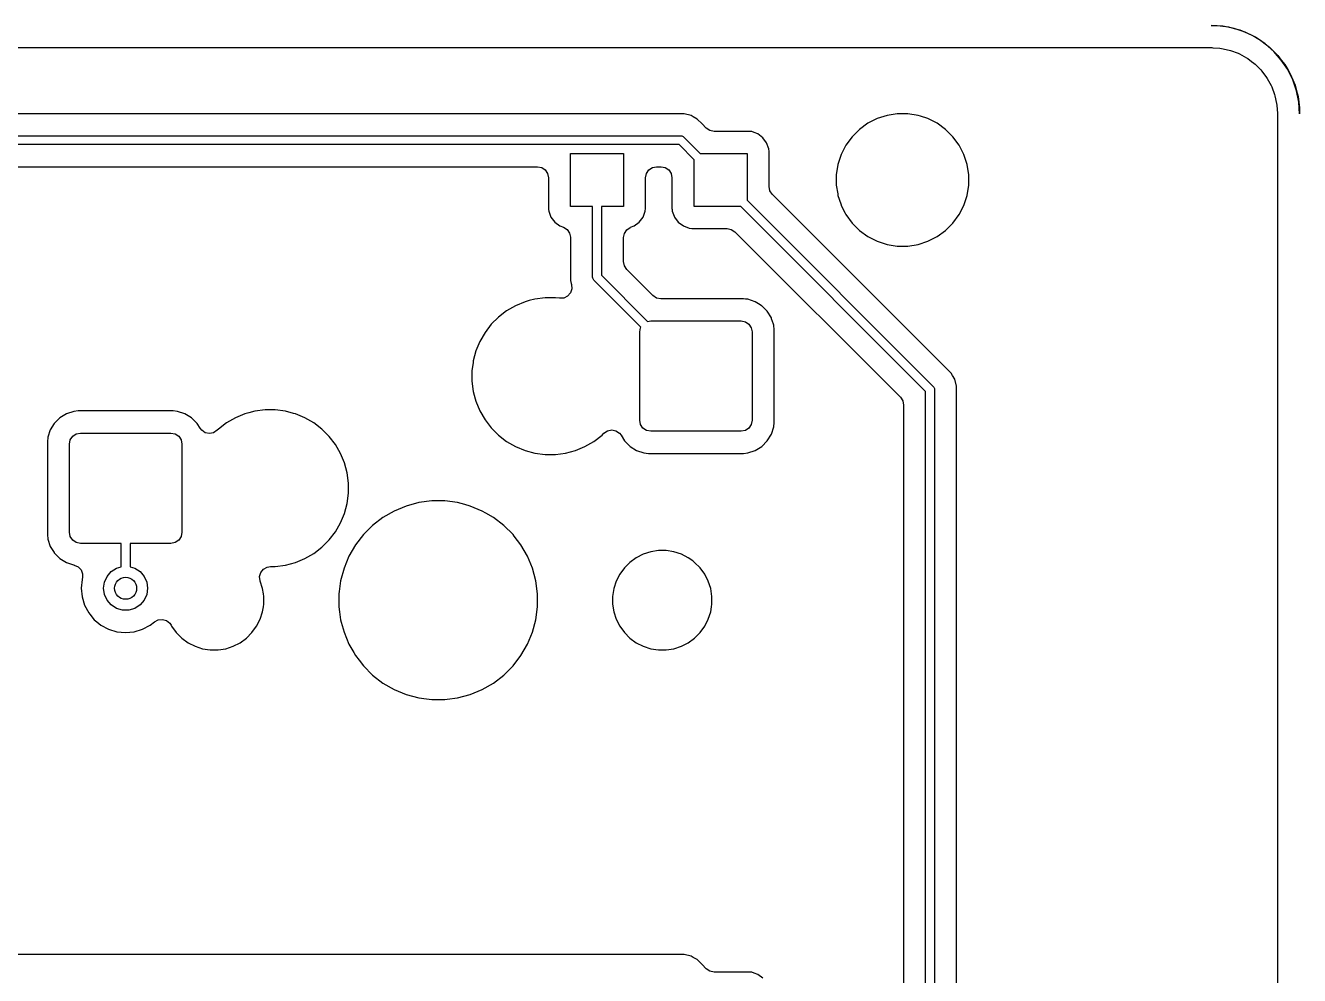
# Model space of a CAD drawing. Extents: x 17 to 170, y -181 to -32.
# Drawn here: x 116.12 to 145, y -61.83 to -40.3 of the extents above; entities that cross this region are included whole.
import ezdxf

# ---------------------------------------------------------------- set-up
doc = ezdxf.new("R2010")
doc.units = 0
doc.layers.add('BLACK', color=7, linetype='CONTINUOUS')

msp = doc.modelspace()

# ---------------------------------------------------------------- linework, layer by layer
at = {"layer": 'BLACK', "linetype": 'CONTINUOUS'}
for p, q in [((143.261045, -40.317109), (143, -40.3)), ((143, -40.3), (143.131087, -40.3)), ((143.131087, -40.3), (143.261045, -40.317109)), ((143.261058, -40.317111), (143.261045, -40.317109)), ((143.261045, -40.317109), (143.261052, -40.31711)), ((143.261052, -40.31711), (143.261058, -40.317111)), ((143.51763, -40.368146), (143.261058, -40.317111)), ((143.261058, -40.317111), (143.391018, -40.334221)), ((143.391018, -40.334221), (143.51763, -40.368146)), ((143.517644, -40.36815), (143.51763, -40.368146)), ((143.51763, -40.368146), (143.517638, -40.368148)), ((143.517638, -40.368148), (143.517644, -40.36815)), ((143.517644, -40.36815), (143.644258, -40.402076)), ((143.765364, -40.45224), (143.517644, -40.36815)), ((143.644258, -40.402076), (143.765364, -40.45224)), ((143.76537, -40.452242), (143.886475, -40.502406)), ((143.99999, -40.567944), (143.76537, -40.452242)), ((143.886475, -40.502406), (143.99999, -40.567944)), ((144.000008, -40.567954), (143.99999, -40.567944)), ((143.99999, -40.567944), (144, -40.567949)), ((144, -40.567949), (144.000008, -40.567954)), ((144.217514, -40.713287), (144.000008, -40.567954)), ((144.000008, -40.567954), (144.113524, -40.633493)), ((144.113524, -40.633493), (144.217514, -40.713287)), ((144.217531, -40.7133), (144.217514, -40.713287)), ((144.217514, -40.713287), (144.217523, -40.713293)), ((144.217523, -40.713293), (144.217531, -40.7133)), ((144.414205, -40.885778), (144.217531, -40.7133)), ((144.217531, -40.7133), (144.321521, -40.793094)), ((102.334108, -40.8005), (142.934108, -40.8005)), ((142.934108, -40.8005), (142.9911, -40.8005)), ((142.9911, -40.8005), (143.008863, -40.801134)), ((143.008863, -40.801134), (143.036639, -40.80312)), ((143.036639, -40.80312), (143.195645, -40.814493)), ((143.195645, -40.814493), (143.230793, -40.819546)), ((143.230793, -40.819546), (143.405064, -40.857456)), ((143.405064, -40.857456), (143.439143, -40.867463)), ((143.439143, -40.867463), (143.606228, -40.929783)), ((143.606228, -40.929783), (143.638542, -40.94454)), ((143.638542, -40.94454), (143.795062, -41.030006)), ((144.321521, -40.793094), (144.414205, -40.885778)), ((144.414221, -40.885794), (144.414205, -40.885778)), ((144.414205, -40.885778), (144.414214, -40.885786)), ((144.414214, -40.885786), (144.414221, -40.885794)), ((144.586699, -41.082468), (144.414221, -40.885794)), ((144.414221, -40.885794), (144.506906, -40.978479)), ((144.506906, -40.978479), (144.586699, -41.082468)), ((143.795062, -41.030006), (143.824947, -41.049212)), ((143.824947, -41.049212), (143.911776, -41.114212)), ((143.911776, -41.114212), (143.967703, -41.156078)), ((143.967703, -41.156078), (143.994553, -41.179343)), ((143.994553, -41.179343), (144.120656, -41.305446)), ((144.586712, -41.082485), (144.586699, -41.082468)), ((144.586699, -41.082468), (144.586707, -41.082477)), ((144.586707, -41.082477), (144.586712, -41.082485)), ((144.732045, -41.299991), (144.586712, -41.082485)), ((144.586712, -41.082485), (144.666507, -41.186476)), ((144.666507, -41.186476), (144.732045, -41.299991)), ((144.732055, -41.300009), (144.732045, -41.299991)), ((144.732045, -41.299991), (144.732051, -41.3)), ((144.732051, -41.3), (144.732055, -41.300009)), ((144.732055, -41.300009), (144.797594, -41.413525)), ((144.847757, -41.53463), (144.732055, -41.300009)), ((144.120656, -41.305446), (144.143921, -41.332296)), ((144.143921, -41.332296), (144.250787, -41.475052)), ((144.250787, -41.475052), (144.269995, -41.50494)), ((144.269995, -41.50494), (144.355459, -41.661457)), ((144.797594, -41.413525), (144.847757, -41.53463)), ((144.847762, -41.534643), (144.897924, -41.655742)), ((144.931849, -41.782355), (144.847762, -41.534643)), ((144.355459, -41.661457), (144.370216, -41.693771)), ((144.370216, -41.693771), (144.432534, -41.86085)), ((144.432534, -41.86085), (144.442544, -41.894939)), ((144.897924, -41.655742), (144.931849, -41.782355)), ((144.931853, -41.782369), (144.931849, -41.782355)), ((144.931849, -41.782355), (144.931852, -41.782362)), ((144.931852, -41.782362), (144.931853, -41.782369)), ((144.931853, -41.782369), (144.965779, -41.908982)), ((144.982888, -42.038941), (144.931853, -41.782369)), ((144.442544, -41.894939), (144.480451, -42.069195)), ((144.480451, -42.069195), (144.485507, -42.10436)), ((144.485507, -42.10436), (144.498866, -42.291135)), ((144.965779, -41.908982), (144.982888, -42.038941)), ((144.982891, -42.038964), (145, -42.168913)), ((145, -42.3), (144.982891, -42.038964)), ((130.880666, -42.2995), (113.645942, -42.2995)), ((130.880682, -42.299499), (130.880666, -42.2995)), ((130.895943, -42.299499), (130.880682, -42.299499)), ((131.054057, -42.299499), (130.895943, -42.299499)), ((131.206781, -42.340421), (131.054057, -42.299499)), ((131.206784, -42.340422), (131.206781, -42.340421)), ((131.256903, -42.369358), (131.206784, -42.340422)), ((131.256906, -42.369361), (131.256903, -42.369358)), ((131.343716, -42.41948), (131.256906, -42.369361)), ((131.45552, -42.531284), (131.343716, -42.41948)), ((135.424012, -42.40943), (135.213562, -42.516659)), ((135.648635, -42.336446), (135.424012, -42.40943)), ((135.881896, -42.299501), (135.648635, -42.336446)), ((135.881905, -42.2995), (135.881896, -42.299501)), ((135.881908, -42.2995), (135.881905, -42.2995)), ((136.118092, -42.2995), (135.881908, -42.2995)), ((136.118094, -42.2995), (136.118092, -42.2995)), ((136.118103, -42.299501), (136.118094, -42.2995)), ((136.351364, -42.336446), (136.118103, -42.299501)), ((136.351366, -42.336446), (136.351364, -42.336446)), ((136.351368, -42.336447), (136.351366, -42.336446)), ((136.405667, -42.35409), (136.351368, -42.336447)), ((136.575987, -42.40943), (136.405667, -42.35409)), ((136.575989, -42.409431), (136.575987, -42.40943)), ((136.575992, -42.409432), (136.575989, -42.409431)), ((136.772747, -42.509683), (136.575992, -42.409432)), ((144.498866, -42.291135), (144.4995, -42.308899)), ((144.4995, -42.308899), (144.4995, -67.434108)), ((145, -42.168913), (145, -42.3)), ((131.455521, -42.531286), (131.45552, -42.531284)), ((131.550805, -42.62657), (131.455521, -42.531286)), ((131.631587, -42.680546), (131.550805, -42.62657)), ((131.726875, -42.6995), (131.631587, -42.680546)), ((132.522873, -42.6995), (131.726875, -42.6995)), ((132.522876, -42.6995), (132.522873, -42.6995)), ((132.582481, -42.705908), (132.522876, -42.6995)), ((132.637117, -42.726286), (132.582481, -42.705908)), ((132.717331, -42.756204), (132.637117, -42.726286)), ((135.022495, -42.655478), (134.855478, -42.822495)), ((135.213562, -42.516659), (135.022495, -42.655478)), ((136.786437, -42.516659), (136.772747, -42.509683)), ((136.977504, -42.655478), (136.786437, -42.516659)), ((136.977506, -42.65548), (136.977504, -42.655478)), ((136.97751, -42.655483), (136.977506, -42.65548)), ((137.144517, -42.82249), (136.97751, -42.655483)), ((113.725, -42.8), (130.975, -42.8)), ((130.933578, -43), (113.766422, -43)), ((131.275, -43.341422), (130.933578, -43)), ((130.975, -42.8), (130.994509, -42.801921)), ((130.994509, -42.801921), (131.030557, -42.816853)), ((131.030557, -42.816853), (131.045711, -42.829289)), ((131.045711, -42.829289), (131.416422, -43.2)), ((132.832546, -42.842454), (132.717331, -42.756204)), ((132.918796, -42.957669), (132.832546, -42.842454)), ((132.969091, -43.092517), (132.918796, -42.957669)), ((134.716659, -43.013562), (134.60943, -43.224012)), ((134.855478, -42.822495), (134.716659, -43.013562)), ((137.144519, -42.822493), (137.144517, -42.82249)), ((137.144521, -42.822495), (137.144519, -42.822493)), ((137.28334, -43.013562), (137.144521, -42.822495)), ((137.283341, -43.013564), (137.28334, -43.013562)), ((137.283343, -43.013567), (137.283341, -43.013564)), ((137.390568, -43.224008), (137.283343, -43.013567)), ((128.475, -44.4), (128.475, -43.2)), ((128.475, -43.2), (129.675, -43.2)), ((129.675, -43.2), (129.675, -44.4)), ((131.416422, -43.2), (132.475, -43.2)), ((132.475, -43.2), (132.475, -44.258578)), ((132.975499, -43.152128), (132.969091, -43.092517)), ((132.975499, -43.152134), (132.975499, -43.152128)), ((132.975499, -43.681912), (132.975499, -43.152134)), ((134.60943, -43.224012), (134.536446, -43.448635)), ((137.463553, -43.448632), (137.390568, -43.224008)), ((114.174499, -43.5005), (127.7255, -43.5005)), ((127.7255, -43.5005), (127.820788, -43.519454)), ((127.820788, -43.519454), (127.90157, -43.57343)), ((127.90157, -43.57343), (127.955546, -43.654212)), ((130.194453, -43.654212), (130.248429, -43.573431)), ((130.248429, -43.573431), (130.32921, -43.519454)), ((130.32921, -43.519454), (130.424499, -43.5005)), ((130.424499, -43.5005), (130.5255, -43.5005)), ((130.5255, -43.5005), (130.620788, -43.519454)), ((130.620788, -43.519454), (130.70157, -43.57343)), ((130.70157, -43.57343), (130.755546, -43.654212)), ((131.275, -44.4), (131.275, -43.341422)), ((134.536446, -43.448635), (134.499501, -43.681896)), ((137.5005, -43.681908), (137.463553, -43.448632)), ((127.955546, -43.654212), (127.9745, -43.7495)), ((127.9745, -43.7495), (127.9745, -44.447865)), ((130.175499, -43.749498), (130.194453, -43.654212)), ((130.1755, -44.447873), (130.175499, -43.749498)), ((130.755546, -43.654212), (130.7745, -43.7495)), ((130.7745, -43.7495), (130.7745, -44.447865)), ((132.975499, -43.948124), (132.975499, -43.681912)), ((134.499501, -43.681896), (134.4995, -43.681912)), ((134.4995, -43.681912), (134.4995, -43.918087)), ((137.5005, -43.918092), (137.5005, -43.681908)), ((132.994453, -44.043412), (132.975499, -43.948124)), ((133.048429, -44.124194), (132.994453, -44.043412)), ((136.993038, -48.068803), (133.048429, -44.124194)), ((134.4995, -43.918087), (134.499501, -43.918103)), ((134.499501, -43.918103), (134.530257, -44.112286)), ((134.530257, -44.112286), (134.536447, -44.151368)), ((134.536447, -44.151368), (134.564058, -44.236346)), ((137.390568, -44.375992), (137.463553, -44.151368)), ((137.463553, -44.151368), (137.5005, -43.918092)), ((127.9745, -44.447865), (127.9745, -44.447868)), ((127.9745, -44.447868), (127.974501, -44.447872)), ((127.974501, -44.447872), (127.976567, -44.467093)), ((127.976567, -44.467093), (127.980908, -44.50748)), ((128.975, -44.4), (128.475, -44.4)), ((128.975, -46.003), (128.975, -44.4)), ((129.675, -44.4), (129.175, -44.4)), ((129.175, -44.4), (129.175, -45.961578)), ((130.169091, -44.507483), (130.1755, -44.447873)), ((130.7745, -44.447865), (130.7745, -44.447868)), ((130.7745, -44.447868), (130.774501, -44.447872)), ((130.774501, -44.447872), (130.776567, -44.467093)), ((130.776567, -44.467093), (130.780908, -44.50748)), ((132.333578, -44.4), (131.275, -44.4)), ((136.524325, -48.590747), (132.333578, -44.4)), ((132.475, -44.258578), (136.695036, -48.478614)), ((134.564058, -44.236346), (134.60659, -44.367247)), ((134.60659, -44.367247), (134.609432, -44.375992)), ((134.609432, -44.375992), (134.699214, -44.552199)), ((137.283343, -44.586433), (137.390568, -44.375992)), ((127.980908, -44.50748), (127.980909, -44.507484)), ((127.980909, -44.507484), (128.023994, -44.623)), ((128.023994, -44.623), (128.031204, -44.642331)), ((128.031204, -44.642331), (128.117454, -44.757546)), ((128.117454, -44.757546), (128.232669, -44.843796)), ((129.917331, -44.843796), (130.032546, -44.757546)), ((130.032546, -44.757546), (130.118796, -44.642331)), ((130.118796, -44.642331), (130.169091, -44.507483)), ((130.780908, -44.50748), (130.780909, -44.507484)), ((130.780909, -44.507484), (130.823994, -44.623)), ((130.823994, -44.623), (130.831204, -44.642331)), ((130.831204, -44.642331), (130.917454, -44.757546)), ((130.917454, -44.757546), (131.032669, -44.843796)), ((134.699214, -44.552199), (134.716659, -44.586437)), ((134.716659, -44.586437), (134.855478, -44.777504)), ((137.144517, -44.77751), (137.283343, -44.586433)), ((128.232669, -44.843796), (128.312517, -44.873577)), ((128.312517, -44.873577), (128.395171, -44.924634)), ((128.395171, -44.924634), (128.451997, -45.003437)), ((128.451997, -45.003437), (128.474341, -45.097987)), ((129.6755, -45.106877), (129.694454, -45.011589)), ((129.694454, -45.011589), (129.74843, -44.930807)), ((129.74843, -44.930807), (129.829212, -44.876831)), ((129.829212, -44.876831), (129.837455, -44.873587)), ((129.837455, -44.873587), (129.917331, -44.843796)), ((131.032669, -44.843796), (131.167517, -44.894091)), ((131.167517, -44.894091), (131.227127, -44.9005)), ((131.227127, -44.9005), (132.023124, -44.900499)), ((132.023124, -44.900499), (132.118412, -44.919453)), ((132.118412, -44.919453), (132.199193, -44.973429)), ((132.199193, -44.973429), (132.199194, -44.973429)), ((132.199194, -44.973429), (135.950895, -48.72513)), ((134.855478, -44.777504), (134.85548, -44.777506)), ((134.85548, -44.777506), (134.855483, -44.77751)), ((134.855483, -44.77751), (135.02249, -44.944517)), ((135.02249, -44.944517), (135.022493, -44.944519)), ((135.022493, -44.944519), (135.022495, -44.944521)), ((135.022495, -44.944521), (135.213562, -45.08334)), ((136.786433, -45.083343), (136.97751, -44.944517)), ((136.97751, -44.944517), (137.144517, -44.77751)), ((128.474341, -45.097987), (128.4745, -45.106877)), ((128.4745, -45.106877), (128.4745, -45.908665)), ((129.6755, -45.651125), (129.6755, -45.106877)), ((135.213562, -45.08334), (135.213564, -45.083341)), ((135.213564, -45.083341), (135.213567, -45.083343)), ((135.213567, -45.083343), (135.424008, -45.190568)), ((135.424008, -45.190568), (135.648632, -45.263553)), ((135.648632, -45.263553), (135.881908, -45.3005)), ((135.881908, -45.3005), (135.881912, -45.3005)), ((135.881912, -45.3005), (136.118088, -45.3005)), ((136.118088, -45.3005), (136.118092, -45.3005)), ((136.118092, -45.3005), (136.351368, -45.263553)), ((136.351368, -45.263553), (136.575992, -45.190568)), ((136.575992, -45.190568), (136.786433, -45.083343)), ((128.4745, -45.908665), (128.474499, -45.908683)), ((128.474499, -45.908683), (128.474499, -45.923943)), ((129.694454, -45.746413), (129.6755, -45.651125)), ((129.74843, -45.827195), (129.694454, -45.746413)), ((130.342805, -46.42157), (129.74843, -45.827195)), ((128.474499, -45.923943), (128.474499, -46.082057)), ((128.474499, -46.082057), (128.492472, -46.149133)), ((128.492472, -46.149133), (128.498207, -46.170536)), ((128.498207, -46.170536), (128.504561, -46.267483)), ((128.976921, -46.022509), (128.975, -46.003)), ((128.991853, -46.058557), (128.976921, -46.022509)), ((129.004289, -46.073711), (128.991853, -46.058557)), ((130.068591, -47.138013), (129.004289, -46.073711)), ((129.175, -45.961578), (130.222288, -47.008866)), ((127.898628, -46.4695), (127.66788, -46.499878)), ((128.131372, -46.4695), (127.898628, -46.4695)), ((128.131373, -46.4695), (128.131372, -46.4695)), ((128.225191, -46.481851), (128.131373, -46.4695)), ((128.322136, -46.475497), (128.225191, -46.481851)), ((128.409272, -46.432527), (128.322136, -46.475497)), ((128.473331, -46.359482), (128.409272, -46.432527)), ((128.504561, -46.267483), (128.473331, -46.359482)), ((130.423587, -46.475546), (130.342805, -46.42157)), ((130.518875, -46.4945), (130.423587, -46.475546)), ((132.392009, -46.4945), (130.518875, -46.4945)), ((132.392011, -46.4945), (132.392009, -46.4945)), ((132.443403, -46.49975), (132.392011, -46.4945)), ((127.026467, -46.765558), (126.841819, -46.907244)), ((127.228032, -46.649184), (127.026467, -46.765558)), ((127.228041, -46.649179), (127.228032, -46.649184)), ((127.443051, -46.56012), (127.228041, -46.649179)), ((127.533832, -46.535795), (127.443051, -46.56012)), ((127.667874, -46.499879), (127.533832, -46.535795)), ((127.667878, -46.499878), (127.667874, -46.499879)), ((127.66788, -46.499878), (127.667878, -46.499878)), ((132.494797, -46.505001), (132.443403, -46.49975)), ((132.494798, -46.505001), (132.494797, -46.505001)), ((132.494802, -46.505002), (132.494798, -46.505001)), ((132.661332, -46.560184), (132.494802, -46.505002)), ((132.661332, -46.560185), (132.66133, -46.560184)), ((132.66133, -46.560184), (132.661332, -46.560184)), ((132.661334, -46.560186), (132.661332, -46.560185)), ((132.774436, -46.629948), (132.661334, -46.560186)), ((132.805615, -46.649179), (132.774436, -46.629948)), ((132.810656, -46.652288), (132.805615, -46.649179)), ((132.934712, -46.776344), (132.810656, -46.652288)), ((133.026814, -46.925666), (132.934712, -46.776344)), ((126.677244, -47.071819), (126.535558, -47.256467)), ((126.677247, -47.071815), (126.677244, -47.071819)), ((126.841815, -46.907247), (126.677247, -47.071815)), ((126.841819, -46.907244), (126.841815, -46.907247)), ((130.222288, -47.008866), (130.292, -46.995)), ((130.292, -46.995), (132.342, -46.995)), ((132.342, -46.995), (132.437671, -47.01403)), ((132.437671, -47.01403), (132.518777, -47.068223)), ((132.518777, -47.068223), (132.57297, -47.149329)), ((133.033311, -46.945272), (133.026814, -46.925666)), ((133.075244, -47.071819), (133.033311, -46.945272)), ((133.081999, -47.092203), (133.075244, -47.071819)), ((126.535558, -47.256467), (126.419184, -47.458032)), ((130.042, -47.245), (130.06103, -47.149329)), ((130.042, -49.245), (130.042, -47.245)), ((130.06103, -47.149329), (130.068591, -47.138013)), ((132.57297, -47.149329), (132.592, -47.245)), ((132.592, -47.245), (132.592, -49.245)), ((133.092499, -47.194992), (133.081999, -47.092203)), ((133.0925, -49.295009), (133.092499, -47.194992)), ((126.419179, -47.458041), (126.33012, -47.673051)), ((126.419184, -47.458032), (126.419179, -47.458041)), ((126.264262, -47.940539), (126.2395, -48.128628)), ((126.269878, -47.89788), (126.264262, -47.940539)), ((126.269879, -47.897874), (126.269878, -47.897878)), ((126.269878, -47.897878), (126.269878, -47.89788)), ((126.330118, -47.67306), (126.269879, -47.897874)), ((126.33012, -47.673051), (126.330118, -47.67306)), ((126.2395, -48.128628), (126.2395, -48.361372)), ((136.993041, -48.068805), (136.993038, -48.068803)), ((137.104845, -48.180609), (136.993041, -48.068805)), ((137.133473, -48.230195), (137.104845, -48.180609)), ((137.133475, -48.230198), (137.133473, -48.230195)), ((137.1839, -48.317537), (137.133475, -48.230198)), ((126.2395, -48.361372), (126.269879, -48.592126)), ((136.695036, -48.478614), (136.707472, -48.493768)), ((136.707472, -48.493768), (136.722404, -48.529816)), ((137.183902, -48.31754), (137.1839, -48.317537)), ((137.224826, -48.470268), (137.183902, -48.31754)), ((137.224826, -48.648447), (137.224826, -48.470268)), ((126.269879, -48.592126), (126.315465, -48.762253)), ((126.315465, -48.762253), (126.33012, -48.816948)), ((135.950895, -48.72513), (136.004871, -48.805912)), ((136.004871, -48.805912), (136.023825, -48.9012)), ((136.524325, -99.234325), (136.524325, -48.590747)), ((136.722404, -48.529816), (136.724325, -48.549325)), ((136.724325, -48.549325), (136.724325, -99.192903)), ((137.224825, -48.64846), (137.224826, -48.648447)), ((137.224825, -98.88245), (137.224825, -48.64846)), ((117.212199, -49.045001), (117.045667, -49.100185)), ((117.314993, -49.0345), (117.212199, -49.045001)), ((119.465005, -49.0345), (117.314993, -49.0345)), ((119.465009, -49.0345), (119.465005, -49.0345)), ((119.567797, -49.045001), (119.465009, -49.0345)), ((119.567798, -49.045001), (119.567797, -49.045001)), ((119.567802, -49.045002), (119.567798, -49.045001)), ((119.734332, -49.100184), (119.567802, -49.045002)), ((121.183832, -49.075795), (121.093051, -49.10012)), ((121.317874, -49.039879), (121.183832, -49.075795)), ((121.317878, -49.039878), (121.317874, -49.039879)), ((121.31788, -49.039878), (121.317878, -49.039878)), ((121.548628, -49.0095), (121.31788, -49.039878)), ((121.781372, -49.0095), (121.548628, -49.0095)), ((122.012119, -49.039878), (121.781372, -49.0095)), ((122.012126, -49.039879), (122.012119, -49.039878)), ((122.19675, -49.089349), (122.012126, -49.039879)), ((122.236948, -49.10012), (122.19675, -49.089349)), ((126.33012, -48.816948), (126.419179, -49.031958)), ((126.419179, -49.031958), (126.419184, -49.031967)), ((126.419184, -49.031967), (126.419185, -49.031969)), ((126.419185, -49.031969), (126.535558, -49.233532)), ((136.023825, -48.9012), (136.023825, -65.54845)), ((116.772286, -49.316346), (116.680184, -49.465668)), ((116.896346, -49.192286), (116.772286, -49.316346)), ((117.045667, -49.100185), (116.896346, -49.192286)), ((119.734332, -49.100185), (119.73433, -49.100184)), ((119.73433, -49.100184), (119.734332, -49.100184)), ((119.734334, -49.100186), (119.734332, -49.100185)), ((119.847436, -49.169948), (119.734334, -49.100186)), ((119.878615, -49.189179), (119.847436, -49.169948)), ((119.883656, -49.192288), (119.878615, -49.189179)), ((120.007712, -49.316344), (119.883656, -49.192288)), ((120.007713, -49.316346), (120.007712, -49.316344)), ((120.007714, -49.316347), (120.007713, -49.316346)), ((120.077012, -49.428698), (120.007714, -49.316347)), ((120.676467, -49.305558), (120.491819, -49.447244)), ((120.878032, -49.189184), (120.676467, -49.305558)), ((120.878041, -49.189179), (120.878032, -49.189184)), ((121.093051, -49.10012), (120.878041, -49.189179)), ((122.451958, -49.189179), (122.236948, -49.10012)), ((122.451967, -49.189184), (122.451958, -49.189179)), ((122.451969, -49.189185), (122.451967, -49.189184)), ((122.653532, -49.305558), (122.451969, -49.189185)), ((122.838181, -49.447244), (122.653532, -49.305558)), ((126.535558, -49.233532), (126.677244, -49.418181)), ((130.06103, -49.340671), (130.042, -49.245)), ((130.115223, -49.421777), (130.06103, -49.340671)), ((132.57297, -49.340671), (132.518777, -49.421777)), ((132.592, -49.245), (132.57297, -49.340671)), ((133.081999, -49.397797), (133.0925, -49.295009)), ((116.625001, -49.632204), (116.6145, -49.734988)), ((116.625002, -49.632197), (116.625001, -49.632204)), ((116.680184, -49.465668), (116.625002, -49.632197)), ((117.13403, -49.689329), (117.188223, -49.608223)), ((117.188223, -49.608223), (117.269329, -49.55403)), ((117.269329, -49.55403), (117.365, -49.535)), ((117.365, -49.535), (119.415, -49.535)), ((119.415, -49.535), (119.510671, -49.55403)), ((119.510671, -49.55403), (119.591777, -49.608223)), ((119.591777, -49.608223), (119.64597, -49.689329)), ((120.112869, -49.474048), (120.077012, -49.428698)), ((120.193649, -49.528026), (120.112869, -49.474048)), ((120.288937, -49.546981), (120.193649, -49.528026)), ((120.384226, -49.528028), (120.288937, -49.546981)), ((120.465008, -49.474053), (120.384226, -49.528028)), ((120.491805, -49.447256), (120.465008, -49.474053)), ((120.491819, -49.447244), (120.491805, -49.447256)), ((123.002756, -49.611819), (122.838181, -49.447244)), ((123.144442, -49.796468), (123.002756, -49.611819)), ((126.677244, -49.418181), (126.841819, -49.582756)), ((126.841819, -49.582756), (127.026468, -49.724442)), ((129.003532, -49.724442), (129.188181, -49.582756)), ((129.188181, -49.582756), (129.231686, -49.539251)), ((129.231686, -49.539251), (129.312466, -49.485274)), ((129.312466, -49.485274), (129.407754, -49.466319)), ((129.407754, -49.466319), (129.503043, -49.485272)), ((129.503043, -49.485272), (129.583825, -49.539248)), ((129.583825, -49.539248), (129.619685, -49.5846)), ((129.619685, -49.5846), (129.699285, -49.713652)), ((130.196329, -49.47597), (130.115223, -49.421777)), ((130.292, -49.495), (130.196329, -49.47597)), ((132.342, -49.495), (130.292, -49.495)), ((132.437671, -49.47597), (132.342, -49.495)), ((132.518777, -49.421777), (132.437671, -49.47597)), ((132.934712, -49.713656), (133.026814, -49.564334)), ((133.026814, -49.564334), (133.081999, -49.397797)), ((116.6145, -49.734988), (116.6145, -51.835006)), ((117.115, -49.785), (117.13403, -49.689329)), ((117.115, -51.785), (117.115, -49.785)), ((119.64597, -49.689329), (119.665, -49.785)), ((119.665, -49.785), (119.665, -51.785)), ((123.260815, -49.998031), (123.144442, -49.796468)), ((127.026468, -49.724442), (127.228031, -49.840815)), ((127.228031, -49.840815), (127.228034, -49.840816)), ((127.228034, -49.840816), (127.228041, -49.84082)), ((127.228041, -49.84082), (127.443051, -49.929879)), ((127.443051, -49.929879), (127.443055, -49.92988)), ((127.443055, -49.92988), (127.44306, -49.929882)), ((127.44306, -49.929882), (127.667874, -49.990121)), ((128.362126, -49.990121), (128.58694, -49.929882)), ((128.58694, -49.929882), (128.586945, -49.929879)), ((128.586945, -49.929879), (128.586948, -49.929879)), ((128.586948, -49.929879), (128.801958, -49.84082)), ((128.801958, -49.84082), (128.801961, -49.840818)), ((128.801961, -49.840818), (128.801969, -49.840815)), ((128.801969, -49.840815), (129.003532, -49.724442)), ((129.699285, -49.713652), (129.699286, -49.713653)), ((129.699286, -49.713653), (129.699288, -49.713656)), ((129.699288, -49.713656), (129.823344, -49.837712)), ((129.823344, -49.837712), (129.972666, -49.929814)), ((129.972666, -49.929814), (129.972669, -49.929815)), ((129.972669, -49.929815), (129.972667, -49.929815)), ((129.972667, -49.929815), (130.13631, -49.98404)), ((132.494797, -49.984999), (132.661334, -49.929814)), ((132.661334, -49.929814), (132.810656, -49.837712)), ((132.810656, -49.837712), (132.934712, -49.713656)), ((123.260815, -49.998032), (123.260815, -49.998031)), ((123.26082, -49.998041), (123.260815, -49.998032)), ((123.349879, -50.213051), (123.26082, -49.998041)), ((123.34988, -50.213055), (123.349879, -50.213051)), ((123.349882, -50.21306), (123.34988, -50.213055)), ((123.410121, -50.437874), (123.349882, -50.21306)), ((127.667874, -49.990121), (127.898628, -50.0205)), ((127.898628, -50.0205), (128.131372, -50.0205)), ((128.131372, -50.0205), (128.362126, -49.990121)), ((130.13631, -49.98404), (130.139203, -49.984999)), ((130.139203, -49.984999), (130.241991, -49.9955)), ((130.241991, -49.9955), (132.392008, -49.995499)), ((132.392008, -49.995499), (132.494797, -49.984999)), ((123.4405, -50.668628), (123.410121, -50.437874)), ((123.4405, -50.901372), (123.4405, -50.668628)), ((123.410121, -51.132126), (123.4405, -50.901372)), ((125.035011, -51.113006), (124.750049, -51.18936)), ((125.327493, -51.0745), (125.035011, -51.113006)), ((125.327494, -51.0745), (125.327493, -51.0745)), ((125.622506, -51.0745), (125.327494, -51.0745)), ((125.622507, -51.0745), (125.622506, -51.0745)), ((125.914989, -51.113006), (125.622507, -51.0745)), ((125.914993, -51.113007), (125.914988, -51.113006)), ((125.914988, -51.113006), (125.914989, -51.113006)), ((126.076555, -51.156297), (125.914993, -51.113007)), ((123.282635, -51.519292), (123.349879, -51.356948)), ((123.349879, -51.356945), (123.349882, -51.35694)), ((123.349879, -51.356948), (123.349879, -51.356945)), ((123.349882, -51.35694), (123.410121, -51.132126)), ((124.477496, -51.302255), (124.22201, -51.449759)), ((124.4775, -51.302253), (124.477496, -51.302255)), ((124.750049, -51.18936), (124.4775, -51.302253)), ((126.19995, -51.18936), (126.076555, -51.156297)), ((126.472499, -51.302253), (126.19995, -51.18936)), ((126.472503, -51.302255), (126.472499, -51.302253)), ((126.472505, -51.302256), (126.472503, -51.302255)), ((126.472507, -51.302257), (126.472505, -51.302256)), ((126.554963, -51.349863), (126.472507, -51.302257)), ((126.727989, -51.449759), (126.554963, -51.349863)), ((123.144442, -51.773532), (123.260815, -51.571969)), ((123.260815, -51.571969), (123.282635, -51.519292)), ((123.987963, -51.629349), (123.779349, -51.837963)), ((124.222005, -51.449762), (123.987963, -51.629349)), ((124.22201, -51.449759), (124.222005, -51.449762)), ((126.727994, -51.449762), (126.727989, -51.449759)), ((126.962036, -51.629349), (126.727994, -51.449762)), ((126.962037, -51.62935), (126.962036, -51.629349)), ((126.962042, -51.629354), (126.962037, -51.62935)), ((127.170646, -51.837958), (126.962042, -51.629354)), ((116.6145, -51.835006), (116.625001, -51.9378)), ((116.625001, -51.9378), (116.680185, -52.104332)), ((117.13403, -51.880671), (117.115, -51.785)), ((117.188223, -51.961777), (117.13403, -51.880671)), ((117.269329, -52.01597), (117.188223, -51.961777)), ((119.591777, -51.961777), (119.510671, -52.01597)), ((119.64597, -51.880671), (119.591777, -51.961777)), ((119.665, -51.785), (119.64597, -51.880671)), ((122.838181, -52.122756), (123.002756, -51.958181)), ((123.002756, -51.958181), (123.144442, -51.773532)), ((123.779349, -51.837963), (123.599762, -52.072005)), ((127.170649, -51.837962), (127.170646, -51.837958)), ((127.17065, -51.837963), (127.170649, -51.837962)), ((127.198148, -51.873799), (127.17065, -51.837963)), ((127.350238, -52.072006), (127.198148, -51.873799)), ((116.680185, -52.104332), (116.767419, -52.245763)), ((116.767419, -52.245763), (116.772288, -52.253656)), ((116.772288, -52.253656), (116.896344, -52.377712)), ((117.365, -52.035), (117.269329, -52.01597)), ((118.29, -52.035), (117.365, -52.035)), ((118.29, -52.566973), (118.29, -52.035)), ((119.415, -52.035), (118.49, -52.035)), ((118.49, -52.035), (118.49, -52.568046)), ((119.510671, -52.01597), (119.415, -52.035)), ((122.451969, -52.380815), (122.653532, -52.264442)), ((122.653532, -52.264442), (122.838181, -52.122756)), ((123.599759, -52.07201), (123.452255, -52.327496)), ((123.599762, -52.072005), (123.599759, -52.07201)), ((127.497743, -52.327493), (127.350238, -52.072006)), ((130.291445, -52.227214), (130.122958, -52.281958)), ((130.291448, -52.227213), (130.291445, -52.227214)), ((130.29145, -52.227213), (130.291448, -52.227213)), ((130.291456, -52.227211), (130.29145, -52.227213)), ((130.466411, -52.1995), (130.291456, -52.227211)), ((130.466421, -52.1995), (130.466411, -52.1995)), ((130.643579, -52.1995), (130.466421, -52.1995)), ((130.643588, -52.1995), (130.643579, -52.1995)), ((130.818543, -52.227211), (130.643588, -52.1995)), ((130.818549, -52.227213), (130.818543, -52.227211)), ((130.818555, -52.227214), (130.818549, -52.227213)), ((130.987042, -52.281958), (130.818555, -52.227214)), ((116.896344, -52.377712), (117.045666, -52.469814)), ((117.045666, -52.469814), (117.045669, -52.469815)), ((117.045669, -52.469815), (117.045667, -52.469815)), ((117.045667, -52.469815), (117.210744, -52.524515)), ((117.210744, -52.524515), (117.212203, -52.524999)), ((117.212203, -52.524999), (117.212206, -52.524999)), ((117.212206, -52.524999), (117.220618, -52.5268)), ((117.220618, -52.5268), (117.309828, -52.565279)), ((121.595795, -52.572686), (121.672739, -52.5605)), ((121.672739, -52.5605), (121.781372, -52.5605)), ((121.781372, -52.5605), (122.012126, -52.530121)), ((122.012126, -52.530121), (122.23694, -52.469882)), ((122.23694, -52.469882), (122.236945, -52.469879)), ((122.236945, -52.469879), (122.236948, -52.469879)), ((122.236948, -52.469879), (122.451958, -52.38082)), ((122.451958, -52.38082), (122.451961, -52.380818)), ((122.451961, -52.380818), (122.451969, -52.380815)), ((123.452253, -52.3275), (123.33936, -52.600049)), ((123.452255, -52.327496), (123.452253, -52.3275)), ((127.610639, -52.600048), (127.497743, -52.327493)), ((129.821789, -52.466514), (129.696514, -52.591789)), ((129.96511, -52.362385), (129.821789, -52.466514)), ((130.122947, -52.281963), (129.96511, -52.362385)), ((130.122956, -52.281959), (130.122947, -52.281963)), ((130.122958, -52.281958), (130.122956, -52.281958)), ((130.122956, -52.281958), (130.122956, -52.281959)), ((130.98705, -52.281962), (130.987042, -52.281958)), ((130.987052, -52.281963), (130.98705, -52.281962)), ((131.144889, -52.362385), (130.987052, -52.281963)), ((131.243504, -52.434033), (131.144889, -52.362385)), ((131.288214, -52.466517), (131.243504, -52.434033)), ((131.413483, -52.591786), (131.288214, -52.466517)), ((117.309828, -52.565279), (117.377522, -52.634968)), ((117.377522, -52.634968), (117.413394, -52.725258)), ((117.406778, -52.842561), (117.40215, -52.857817)), ((117.411983, -52.822403), (117.406778, -52.842561)), ((117.413394, -52.725258), (117.411983, -52.822403)), ((117.908428, -52.913086), (117.967547, -52.783632)), ((117.967547, -52.783632), (118.060744, -52.676077)), ((118.060744, -52.676077), (118.180466, -52.599136)), ((118.180466, -52.599136), (118.29, -52.566973)), ((118.49, -52.568046), (118.595882, -52.599136)), ((118.595882, -52.599136), (118.715604, -52.676077)), ((118.715604, -52.676077), (118.808801, -52.783632)), ((118.808801, -52.783632), (118.86792, -52.913086)), ((121.424507, -52.789962), (121.450879, -52.696455)), ((121.435925, -52.886444), (121.424507, -52.789962)), ((121.450879, -52.696455), (121.511028, -52.620158)), ((121.511028, -52.620158), (121.595795, -52.572686)), ((123.33936, -52.600049), (123.263006, -52.885011)), ((127.686993, -52.885007), (127.610639, -52.600048)), ((129.592385, -52.73511), (129.511963, -52.892947)), ((129.696514, -52.591789), (129.592385, -52.73511)), ((131.517614, -52.73511), (131.413483, -52.591786)), ((131.598042, -52.892958), (131.517614, -52.73511)), ((117.40215, -52.857817), (117.382833, -53.053952)), ((117.382833, -53.053952), (117.402149, -53.250083)), ((117.888174, -53.053952), (117.908428, -52.913086)), ((117.908428, -53.194818), (117.888174, -53.053952)), ((118.86792, -52.913086), (118.888174, -53.053952)), ((118.888174, -53.053952), (118.86792, -53.194818)), ((121.43804, -52.892955), (121.435925, -52.886444)), ((121.438042, -52.892958), (121.43804, -52.892955)), ((121.492786, -53.061445), (121.438042, -52.892958)), ((121.492787, -53.061454), (121.492786, -53.061445)), ((121.492788, -53.061456), (121.492787, -53.061454)), ((121.511167, -53.177494), (121.492788, -53.061456)), ((123.231573, -53.123771), (123.2245, -53.177494)), ((123.263006, -52.885011), (123.231573, -53.123771)), ((127.7255, -53.177494), (127.686993, -52.885007)), ((129.457211, -53.061456), (129.4295, -53.236411)), ((129.457213, -53.06145), (129.457211, -53.061456)), ((129.457214, -53.061445), (129.457213, -53.061448)), ((129.457213, -53.061448), (129.457213, -53.06145)), ((129.511958, -52.892958), (129.457214, -53.061445)), ((129.511963, -52.892947), (129.511958, -52.892956)), ((129.511958, -52.892956), (129.511958, -52.892958)), ((131.652786, -53.061445), (131.598042, -52.892958)), ((131.652787, -53.061454), (131.652786, -53.061445)), ((131.652788, -53.061456), (131.652787, -53.061454)), ((131.680499, -53.236411), (131.652788, -53.061456)), ((117.402149, -53.250083), (117.459359, -53.438677)), ((117.967547, -53.324272), (117.908428, -53.194818)), ((118.060744, -53.431827), (117.967547, -53.324272)), ((118.808801, -53.324272), (118.715604, -53.431827)), ((118.86792, -53.194818), (118.808801, -53.324272)), ((121.520499, -53.236411), (121.511167, -53.177494)), ((121.511167, -53.472504), (121.520499, -53.413588)), ((121.5205, -53.236423), (121.520499, -53.236411)), ((121.520499, -53.413588), (121.5205, -53.413576)), ((121.5205, -53.413576), (121.5205, -53.236423)), ((123.2245, -53.177494), (123.2245, -53.472506)), ((127.7255, -53.236411), (127.7255, -53.177494)), ((127.7255, -53.472506), (127.7255, -53.236411)), ((129.4295, -53.236411), (129.4295, -53.413588)), ((129.4295, -53.413588), (129.457211, -53.588543)), ((131.671167, -53.472504), (131.680499, -53.413588)), ((131.6805, -53.236423), (131.680499, -53.236411)), ((131.680499, -53.413588), (131.6805, -53.413576)), ((131.6805, -53.413576), (131.6805, -53.236423)), ((117.459359, -53.438677), (117.459362, -53.438685)), ((117.459362, -53.438685), (117.552262, -53.612488)), ((117.552262, -53.612488), (117.577946, -53.643784)), ((117.577946, -53.643784), (117.677291, -53.764835)), ((118.180466, -53.508768), (118.060744, -53.431827)), ((118.317017, -53.548863), (118.180466, -53.508768)), ((118.459331, -53.548863), (118.317017, -53.548863)), ((118.595882, -53.508768), (118.459331, -53.548863)), ((118.715604, -53.431827), (118.595882, -53.508768)), ((121.438042, -53.757042), (121.492786, -53.588555)), ((121.492786, -53.588555), (121.511167, -53.472504)), ((123.2245, -53.472506), (123.239778, -53.588555)), ((123.239778, -53.588555), (123.262985, -53.764831)), ((127.686993, -53.764993), (127.7255, -53.472506)), ((129.457211, -53.588543), (129.457213, -53.588549)), ((129.457213, -53.588549), (129.457214, -53.588555)), ((129.457214, -53.588555), (129.511958, -53.757042)), ((131.598042, -53.757042), (131.652786, -53.588555)), ((131.652786, -53.588555), (131.671167, -53.472504)), ((117.677291, -53.764835), (117.73545, -53.812565)), ((117.73545, -53.812565), (117.829637, -53.889863)), ((117.829637, -53.889863), (118.00344, -53.982763)), ((118.00344, -53.982763), (118.003444, -53.982764)), ((118.003444, -53.982764), (118.003447, -53.982766)), ((118.003447, -53.982766), (118.192042, -54.039976)), ((118.584306, -54.039976), (118.772901, -53.982766)), ((118.772901, -53.982766), (118.946712, -53.889862)), ((118.946712, -53.889862), (119.0409, -53.812563)), ((119.0409, -53.812563), (119.126579, -53.766766)), ((119.126579, -53.766766), (119.223267, -53.757243)), ((119.223267, -53.757243), (119.316238, -53.785445)), ((119.316238, -53.785445), (119.391341, -53.847079)), ((119.391341, -53.847079), (119.420721, -53.891998)), ((119.420721, -53.891998), (119.432384, -53.914888)), ((119.432384, -53.914888), (119.536514, -54.05821)), ((121.253483, -54.058214), (121.357614, -53.91489)), ((121.357614, -53.91489), (121.438042, -53.757042)), ((123.262985, -53.764831), (123.263007, -53.764993)), ((123.263007, -53.764993), (123.27732, -53.818409)), ((123.27732, -53.818409), (123.33936, -54.04995)), ((127.610639, -54.049952), (127.686993, -53.764993)), ((129.511958, -53.757042), (129.511959, -53.757043)), ((129.511959, -53.757043), (129.511963, -53.757052)), ((129.511963, -53.757052), (129.592385, -53.914889)), ((129.592385, -53.914889), (129.696514, -54.05821)), ((131.413483, -54.058214), (131.517614, -53.91489)), ((131.517614, -53.91489), (131.598042, -53.757042)), ((118.192042, -54.039976), (118.388174, -54.059293)), ((118.388174, -54.059293), (118.584306, -54.039976)), ((119.536514, -54.05821), (119.536517, -54.058214)), ((119.536517, -54.058214), (119.661786, -54.183483)), ((119.661786, -54.183483), (119.80511, -54.287614)), ((119.80511, -54.287614), (119.962958, -54.368042)), ((120.827042, -54.368042), (120.98489, -54.287614)), ((120.98489, -54.287614), (121.128214, -54.183483)), ((121.128214, -54.183483), (121.253483, -54.058214)), ((123.33936, -54.04995), (123.452253, -54.322499)), ((127.497743, -54.322507), (127.610639, -54.049952)), ((129.696514, -54.05821), (129.696517, -54.058214)), ((129.696517, -54.058214), (129.821786, -54.183483)), ((129.821786, -54.183483), (129.96511, -54.287614)), ((129.96511, -54.287614), (130.122958, -54.368042)), ((130.987042, -54.368042), (131.14489, -54.287614)), ((131.14489, -54.287614), (131.288214, -54.183483)), ((131.288214, -54.183483), (131.413483, -54.058214)), ((119.962958, -54.368042), (120.131445, -54.422786)), ((120.131445, -54.422786), (120.131454, -54.422787)), ((120.131454, -54.422787), (120.131456, -54.422788)), ((120.131456, -54.422788), (120.306411, -54.450499)), ((120.306411, -54.450499), (120.306418, -54.450499)), ((120.306418, -54.450499), (120.306421, -54.4505)), ((120.306421, -54.4505), (120.306424, -54.4505)), ((120.306424, -54.4505), (120.483576, -54.4505)), ((120.483576, -54.4505), (120.483579, -54.4505)), ((120.483579, -54.4505), (120.483582, -54.450499)), ((120.483582, -54.450499), (120.483588, -54.450499)), ((120.483588, -54.450499), (120.658543, -54.422788)), ((120.658543, -54.422787), (120.658555, -54.422786)), ((120.658543, -54.422788), (120.658543, -54.422787)), ((120.658555, -54.422786), (120.827042, -54.368042)), ((123.452253, -54.322499), (123.452255, -54.322503)), ((123.452255, -54.322503), (123.452257, -54.322507)), ((123.452257, -54.322507), (123.560232, -54.509526)), ((123.560232, -54.509526), (123.599759, -54.577989)), ((123.599759, -54.577989), (123.599762, -54.577994)), ((123.599762, -54.577994), (123.682584, -54.68593)), ((127.170646, -54.812042), (127.350238, -54.577994)), ((127.350238, -54.577994), (127.497743, -54.322507)), ((130.122958, -54.368042), (130.291445, -54.422786)), ((130.291445, -54.422786), (130.291454, -54.422787)), ((130.291454, -54.422787), (130.291456, -54.422788)), ((130.291456, -54.422788), (130.466411, -54.450499)), ((130.466411, -54.450499), (130.466418, -54.450499)), ((130.466418, -54.450499), (130.466421, -54.4505)), ((130.466421, -54.4505), (130.466424, -54.4505)), ((130.466424, -54.4505), (130.643576, -54.4505)), ((130.643576, -54.4505), (130.643579, -54.4505)), ((130.643579, -54.4505), (130.643582, -54.450499)), ((130.643582, -54.450499), (130.643588, -54.450499)), ((130.643588, -54.450499), (130.818543, -54.422788)), ((130.818543, -54.422787), (130.818555, -54.422786)), ((130.818543, -54.422788), (130.818543, -54.422787)), ((130.818555, -54.422786), (130.987042, -54.368042)), ((123.682584, -54.68593), (123.779354, -54.812042)), ((123.779354, -54.812042), (123.987958, -55.020646)), ((126.962042, -55.020646), (127.170646, -54.812042)), ((123.987958, -55.020646), (124.222006, -55.200238)), ((126.727994, -55.200238), (126.962042, -55.020646)), ((124.222006, -55.200238), (124.477493, -55.347743)), ((124.477493, -55.347743), (124.750048, -55.460639)), ((126.199952, -55.460639), (126.472507, -55.347743)), ((126.472507, -55.347743), (126.727994, -55.200238)), ((124.750048, -55.460639), (125.035007, -55.536993)), ((125.035007, -55.536993), (125.212617, -55.560376)), ((125.212617, -55.560376), (125.327493, -55.5755)), ((125.327493, -55.5755), (125.327494, -55.5755)), ((125.327494, -55.5755), (125.622507, -55.5755)), ((125.622507, -55.5755), (125.675767, -55.568488)), ((125.675767, -55.568488), (125.914993, -55.536993)), ((125.914993, -55.536993), (126.199952, -55.460639)), ((130.880666, -61.3495), (113.645942, -61.3495)), ((130.880682, -61.349499), (130.880666, -61.3495)), ((130.895943, -61.349499), (130.880682, -61.349499)), ((131.054057, -61.349499), (130.895943, -61.349499)), ((131.206781, -61.390421), (131.054057, -61.349499)), ((131.206784, -61.390422), (131.206781, -61.390421)), ((131.256903, -61.419358), (131.206784, -61.390422)), ((131.256906, -61.419361), (131.256903, -61.419358)), ((131.343716, -61.46948), (131.256906, -61.419361)), ((131.45552, -61.581284), (131.343716, -61.46948)), ((131.455521, -61.581286), (131.45552, -61.581284)), ((131.550805, -61.67657), (131.455521, -61.581286)), ((131.631587, -61.730546), (131.550805, -61.67657)), ((131.726875, -61.7495), (131.631587, -61.730546)), ((132.522873, -61.7495), (131.726875, -61.7495)), ((132.522876, -61.7495), (132.522873, -61.7495)), ((132.582481, -61.755908), (132.522876, -61.7495)), ((132.637117, -61.776286), (132.582481, -61.755908)), ((132.717331, -61.806204), (132.637117, -61.776286)), ((132.832546, -61.892454), (132.717331, -61.806204))]:
    msp.add_line(p, q, dxfattribs=at)
at = {"layer": 'BLACK'}
msp.add_circle((118.388174, -53.053952), 0.25, dxfattribs=at)

doc.saveas('drawing.dxf')
